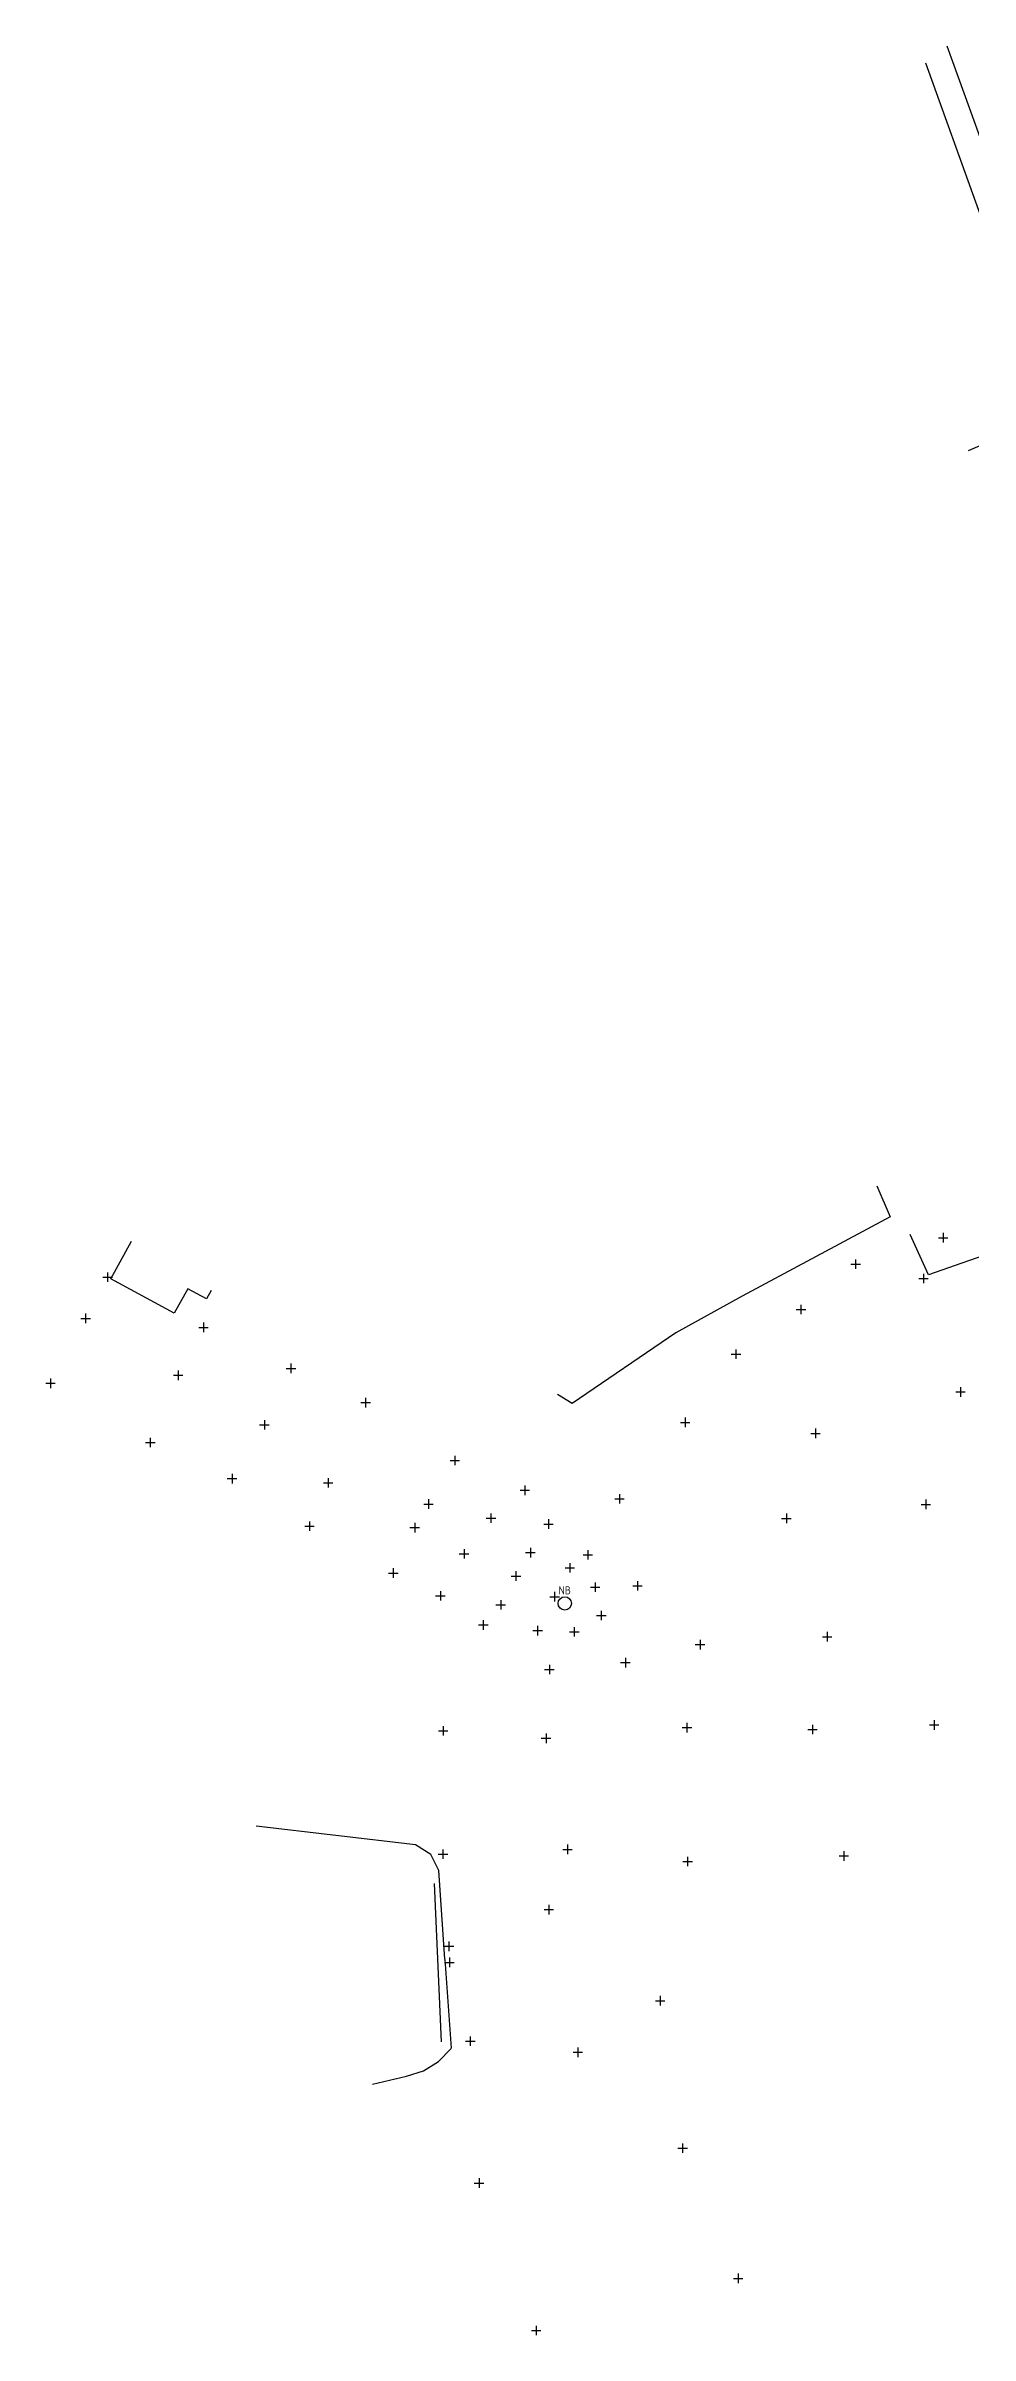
# Model space of a CAD drawing. Header units: metres. Extents: x 119223 to 119845, y 6148385 to 6148707.
# Drawn here: x 119537.5 to 119641.4, y 6148440.6 to 6148698.2 of the extents above; entities that cross this region are included whole.
import ezdxf
from ezdxf.enums import TextEntityAlignment as Align

# ---------------------------------------------------------------- set-up
doc = ezdxf.new("R2010")
doc.units = ezdxf.units.M
for name, color, linetype in [('ANL_ASF', 7, 'Continuous'), ('ANL_BTM', 7, 'Continuous'), ('ANL_MST', 7, 'Continuous'), ('ANL_STT', 7, 'Continuous'), ('TERR_AHZ', 1, 'Continuous'), ('TERR_AHZ_500', 1, 'Continuous'), ('TERR_ATL', 7, 'Continuous'), ('VA_NB', 1, 'Continuous'), ('VA_NB_500', 1, 'Continuous'), ('VA_NB_500T', 1, 'Continuous'), ('VAG_GBA', 7, 'Continuous')]:
    doc.layers.add(name, color=color, linetype=linetype)
doc.styles.add('iso', font='iso.shx')

# ---------------------------------------------------------------- blocks, each defined once
blk = doc.blocks.new('TERR_AHZ')
at = {"layer": 'TERR_AHZ_500'}
for points in [[(-0.535, 0), (0.535, 0)], [(0, 0.535), (0, -0.535)]]:
    blk.add_lwpolyline(points, dxfattribs=at)
blk = doc.blocks.new('VA_NB')
at = {"layer": 'VA_NB_500'}
blk.add_circle((0, 0), 0.75, dxfattribs=at)
at = {"layer": 'VA_NB_500T', "style": 'iso'}
blk.add_text('NB', height=0.9, dxfattribs=at).set_placement((0, 0.75), align=Align.BOTTOM_CENTER)

msp = doc.modelspace()

# ---------------------------------------------------------------- linework, layer by layer
at = {"layer": 'ANL_ASF', "color": 2}
msp.add_polyline3d([(119630.9317, 6148569.9189, 11.9512), (119632.4141, 6148566.4518, 11.9768), (119615.7889, 6148557.5009, 11.9872), (119608.3345, 6148553.3795, 11.9815), (119596.6506, 6148545.4249, 12.0398), (119595.0153, 6148546.4551, 12.0939)], dxfattribs=at)
at = {"layer": 'ANL_BTM', "color": 2}
for points in [[(119582.354, 6148482.941, 13.718), (119581.651, 6148492.884, 13.727), (119580.775, 6148494.702, 13.715), (119579.048, 6148495.773, 13.708), (119561.108, 6148497.87, 13.705)], [(119583.102, 6148472.931, 13.126), (119582.374, 6148482.87, 13.124)], [(119574.208, 6148468.858, 12.701), (119578.019, 6148469.759, 12.705), (119579.942, 6148470.348, 12.708), (119581.646, 6148471.412, 12.702), (119583.046, 6148472.862, 12.703)]]:
    msp.add_polyline3d(points, dxfattribs=at)
at = {"layer": 'ANL_MST', "color": 2}
msp.add_polyline3d([(119556.0641, 6148558.1423, 12.0838), (119555.5477, 6148557.2263, 12.0633), (119553.4495, 6148558.3495, 12.0509), (119551.8985, 6148555.5888, 12.0302), (119544.7666, 6148559.4585, 11.9414), (119547.1014, 6148563.7105, 12.0418)], dxfattribs=at)
at = {"layer": 'ANL_STT', "color": 2}
msp.add_polyline3d([(119649.776, 6148635.592, 11.428), (119656.541, 6148616.808, 11.438), (119672.5, 6148572.413, 11.73), (119661.8177, 6148568.6974, 11.7885), (119636.7399, 6148559.903, 12.1731), (119634.6849, 6148564.4635, 12.006)], dxfattribs=at)
at = {"layer": 'TERR_ATL', "color": 2}
msp.add_polyline3d([(119581.149, 6148491.432, 11.673), (119581.925, 6148473.62, 11.704)], dxfattribs=at)
at = {"layer": 'VAG_GBA', "color": 2}
for points in [[(119638.8056, 6148698.17, 11.4051), (119641.9973, 6148689.3419, 11.4389), (119645.9409, 6148678.293, 11.4517), (119653.1985, 6148660.6006, 11.6906), (119652.7852, 6148659.5266, 11.5408), (119655.8678, 6148657.9917, 11.726)], [(119641.2378, 6148652.6391, 11.259), (119649.6569, 6148656.235, 11.4813), (119650.1936, 6148657.9182, 11.5207), (119648.3069, 6148663.0957, 11.5188), (119642.3808, 6148679.6446, 11.5199), (119636.4285, 6148696.1988, 11.4996)]]:
    msp.add_polyline3d(points, dxfattribs=at)

# ---------------------------------------------------------------- block references
at = {"layer": 'TERR_AHZ', "color": 2}
for p in [(119638.3847, 6148564.0832, 11.9859), (119628.5369, 6148561.1145, 12.1426), (119544.415, 6148559.652, 11.893), (119636.168, 6148559.492, 12.138), (119622.387, 6148556.003, 12.417), (119541.941, 6148555.009, 11.88), (119555.194, 6148553.995, 12.052), (119615.079, 6148550.984, 13.149), (119552.356, 6148548.608, 12.047), (119565.038, 6148549.389, 12.092), (119537.998, 6148547.709, 11.779), (119573.432, 6148545.53, 12.137), (119640.338, 6148546.734, 12.444), (119562.047, 6148543.042, 12.345), (119609.364, 6148543.314, 14.036), (119549.217, 6148541.043, 12.065), (119624.023, 6148542.073, 13.023), (119583.457, 6148539.031, 12.235), (119558.407, 6148536.988, 12.48), (119569.224, 6148536.511, 12.429), (119591.332, 6148535.67, 12.688), (119580.497, 6148534.128, 12.703), (119587.53, 6148532.532, 12.96), (119601.99, 6148534.716, 14.41), (119620.756, 6148532.508, 13.714), (119636.432, 6148534.089, 13.19), (119567.125, 6148531.641, 13.111), (119578.956, 6148531.47, 12.4), (119593.995, 6148531.874, 13.623), (119584.503, 6148528.532, 12.443), (119591.963, 6148528.655, 13.154), (119598.428, 6148528.403, 13.958), (119576.546, 6148526.363, 13.734), (119590.341, 6148526.028, 12.458), (119596.4, 6148526.953, 13.281), (119599.244, 6148524.767, 12.996), (119604.011, 6148524.924, 14.055), (119581.841, 6148523.805, 13.807), (119588.625, 6148522.795, 13.322), (119594.689, 6148523.703, 12.292), (119586.666, 6148520.524, 14.085), (119592.775, 6148519.883, 13.609), (119596.895, 6148519.757, 13.075), (119599.933, 6148521.595, 13.141), (119611.047, 6148518.308, 14.545), (119625.334, 6148519.2, 14.235), (119594.102, 6148515.516, 14.538), (119602.649, 6148516.289, 14.568), (119637.368, 6148509.278, 14.426), (119582.146, 6148508.612, 14.595), (119593.725, 6148507.769, 14.909), (119609.575, 6148508.973, 15.026), (119623.686, 6148508.755, 14.594), (119582.133, 6148494.737, 13.756), (119596.128, 6148495.273, 14.311), (119609.643, 6148493.907, 14.626), (119627.211, 6148494.534, 14.662), (119594.035, 6148488.497, 13.715), (119582.805, 6148484.379, 13.591), (119582.853, 6148482.568, 13.147), (119606.55, 6148478.252, 13.433), (119585.201, 6148473.708, 13.052), (119597.306, 6148472.451, 12.932), (119609.081, 6148461.663, 12.686), (119586.189, 6148457.743, 11.901), (119615.322, 6148447.014, 12.301), (119592.615, 6148441.158, 11.682)]:
    msp.add_blockref('TERR_AHZ', p, dxfattribs=at)
at = {"layer": 'VA_NB', "color": 2}
msp.add_blockref('VA_NB', (119595.8259, 6148522.9478, 12.2044), dxfattribs=at)

doc.saveas('drawing.dxf')
